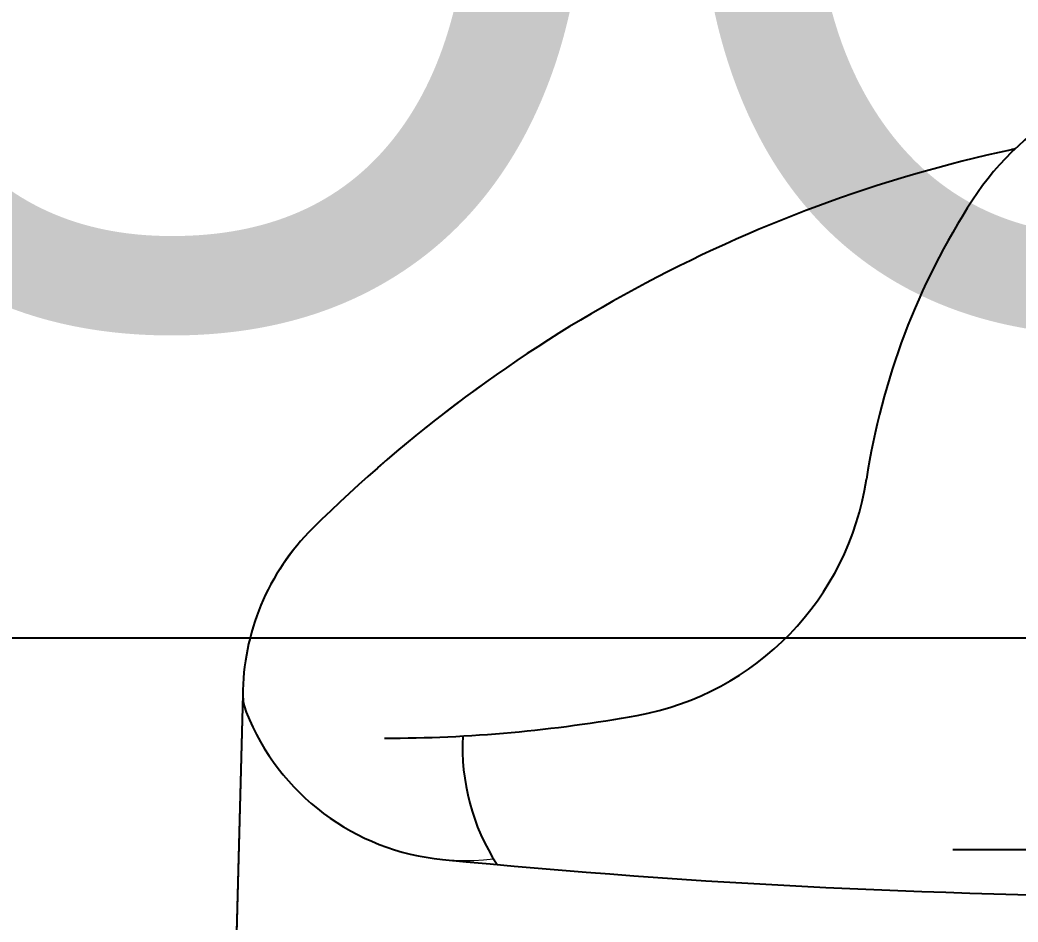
# Model space of a CAD drawing. Header units: millimetres. Extents: x 2148 to 2681, y 758 to 986.
# Drawn here: x 2352.8973 to 2353.1794, y 875.4383 to 875.6933 of the extents above; entities that cross this region are included whole.
import ezdxf

# ---------------------------------------------------------------- set-up
doc = ezdxf.new("R2010")
doc.units = ezdxf.units.MM
doc.linetypes.add('CENTER2', pattern=[28.575000000000003, 19.05, -3.175, 3.175, -3.175])
for name, color, linetype in [('0.1', 193, 'Continuous'), ('0.4', 121, 'Continuous'), ('S_GRID LINES', 252, 'Continuous')]:
    doc.layers.add(name, color=color, linetype=linetype)
doc.styles.add('MMTX$0$ESMX$0$X-OPTA1D', font='x-opta1d')

msp = doc.modelspace()

# ---------------------------------------------------------------- linework, layer by layer
at = {"layer": '0.1'}
for p, q in [((2352.960277423314, 875.5026324430899, -1.97790778295878e-08), (2352.953741386962, 875.2588024277309, -1.97790778295878e-08)), ((2352.960277423314, 875.5026324430899, -1.97790778295878e-08), (2352.953741386962, 875.2588024277309, -1.97790778295878e-08)), ((2352.960277423314, 875.5026324430899, -1.97790778295878e-08), (2352.953741386962, 875.2588024277309, -1.97790778295878e-08)), ((2352.960277423314, 875.5026324430899, -1.97790778295878e-08), (2352.953741386962, 875.2588024277309, -1.97790778295878e-08)), ((2352.960277423314, 875.5026324430899, -1.97790778295878e-08), (2352.953741386962, 875.2588024277309, -1.97790778295878e-08)), ((2352.960277423314, 875.5026324430899, -1.97790778295878e-08), (2352.953741386962, 875.2588024277309, -1.97790778295878e-08)), ((2352.960277423314, 875.5026324430899, -1.97790778295878e-08), (2352.953741386962, 875.2588024277309, -1.97790778295878e-08)), ((2352.960277423314, 875.5026324430899, -1.97790778295878e-08), (2352.953741386962, 875.2588024277309, -1.97790778295878e-08)), ((2352.960277423314, 875.5026324430899, -1.97790778295878e-08), (2352.953741386962, 875.2588024277309, -1.97790778295878e-08)), ((2352.960277423314, 875.5026324430899, -1.97790778295878e-08), (2352.953741386962, 875.2588024277309, -1.97790778295878e-08)), ((2353.16095718994, 875.4588019277096, -1.97790778295878e-08), (2353.306821192347, 875.4588019277096, -1.97790778295878e-08)), ((2353.16095718994, 875.4588019277096, -1.97790778295878e-08), (2353.306821192347, 875.4588019277096, -1.97790778295878e-08)), ((2353.16095718994, 875.4588019277096, -1.97790778295878e-08), (2353.306821192347, 875.4588019277096, -1.97790778295878e-08)), ((2353.16095718994, 875.4588019277096, -1.97790778295878e-08), (2353.306821192347, 875.4588019277096, -1.97790778295878e-08)), ((2353.16095718994, 875.4588019277096, -1.97790778295878e-08), (2353.306821192347, 875.4588019277096, -1.97790778295878e-08)), ((2353.16095718994, 875.4588019277096, -1.97790778295878e-08), (2353.306821192347, 875.4588019277096, -1.97790778295878e-08)), ((2353.16095718994, 875.4588019277096, -1.97790778295878e-08), (2353.306821192347, 875.4588019277096, -1.97790778295878e-08)), ((2353.16095718994, 875.4588019277096, -1.97790778295878e-08), (2353.306821192347, 875.4588019277096, -1.97790778295878e-08)), ((2353.16095718994, 875.4588019277096, -1.97790778295878e-08), (2353.306821192347, 875.4588019277096, -1.97790778295878e-08)), ((2353.16095718994, 875.4588019277096, -1.97790778295878e-08), (2353.306821192347, 875.4588019277096, -1.97790778295878e-08))]:
    msp.add_line(p, q, dxfattribs=at)
for centre, radius, start, end in [((2353.233608799456, 875.5988015776918, -1.97790778295878e-08), 0.079999799998, 32.95790810857712, 147.0420918914229), ((2353.233608799456, 875.5988015776918, -1.97790778295878e-08), 0.079999799998, 32.95790810857712, 147.0420918914229), ((2353.233608799456, 875.5988015776918, -1.97790778295878e-08), 0.079999799998, 32.95790810857712, 147.0420918914229), ((2353.233608799456, 875.5988015776918, -1.97790778295878e-08), 0.079999799998, 32.95790810857712, 147.0420918914229), ((2353.233608799456, 875.5988015776918, -1.97790778295878e-08), 0.079999799998, 32.95790810857712, 147.0420918914229), ((2353.233608799456, 875.5988015776918, -1.97790778295878e-08), 0.079999799998, 32.95790810857712, 147.0420918914229), ((2353.233608799456, 875.5988015776918, -1.97790778295878e-08), 0.079999799998, 32.95790810857712, 147.0420918914229), ((2353.233608799456, 875.5988015776918, -1.97790778295878e-08), 0.079999799998, 32.95790810857712, 147.0420918914229), ((2353.233608799456, 875.5988015776918, -1.97790778295878e-08), 0.079999799998, 32.95790810857712, 147.0420918914229), ((2353.233608799456, 875.5988015776918, -1.97790778295878e-08), 0.079999799998, 32.95790810857712, 147.0420918914229), ((2353.261655554169, 875.2655340119334, -1.97790778295878e-08), 0.3999989999899999, 102.1429334334428, 134.7601460619182), ((2353.261655554169, 875.2655340119334, -1.97790778295878e-08), 0.3999989999899999, 102.1429334334428, 134.7601460619182), ((2353.261655554169, 875.2655340119334, -1.97790778295878e-08), 0.3999989999899999, 102.1429334334428, 134.7601460619182), ((2353.261655554169, 875.2655340119334, -1.97790778295878e-08), 0.3999989999899999, 102.1429334334428, 134.7601460619182), ((2353.261655554169, 875.2655340119334, -1.97790778295878e-08), 0.3999989999899999, 102.1429334334428, 134.7601460619182), ((2353.261655554169, 875.2655340119334, -1.97790778295878e-08), 0.3999989999899999, 102.1429334334428, 134.7601460619182), ((2353.261655554169, 875.2655340119334, -1.97790778295878e-08), 0.3999989999899999, 102.1429334334428, 134.7601460619182), ((2353.261655554169, 875.2655340119334, -1.97790778295878e-08), 0.3999989999899999, 102.1429334334428, 134.7601460619182), ((2353.261655554169, 875.2655340119334, -1.97790778295878e-08), 0.3999989999899999, 102.1429334334428, 134.7601460619182), ((2353.261655554169, 875.2655340119334, -1.97790778295878e-08), 0.3999989999899999, 102.1429334334428, 134.7601460619182), ((2353.233608799456, 875.3958838045316, -1.97790778295878e-08), 0.2666659999933416, 101.9264656363215, 102.1429334334428), ((2353.233608799456, 875.3958838045316, -1.97790778295878e-08), 0.2666659999933416, 101.9264656363215, 102.1429334334428), ((2353.233608799456, 875.3958838045316, -1.97790778295878e-08), 0.2666659999933416, 101.9264656363215, 102.1429334334428), ((2353.233608799456, 875.3958838045316, -1.97790778295878e-08), 0.2666659999933416, 101.9264656363215, 102.1429334334428), ((2353.233608799456, 875.3958838045316, -1.97790778295878e-08), 0.2666659999933416, 101.9264656363215, 102.1429334334428), ((2353.233608799456, 875.3958838045316, -1.97790778295878e-08), 0.2666659999933416, 101.9264656363215, 102.1429334334428), ((2353.233608799456, 875.3958838045316, -1.97790778295878e-08), 0.2666659999933416, 101.9264656363215, 102.1429334334428), ((2353.233608799456, 875.3958838045316, -1.97790778295878e-08), 0.2666659999933416, 101.9264656363215, 102.1429334334428), ((2353.233608799456, 875.3958838045316, -1.97790778295878e-08), 0.2666659999933416, 101.9264656363215, 102.1429334334428), ((2353.233608799456, 875.3958838045316, -1.97790778295878e-08), 0.2666659999933416, 101.9264656363215, 102.1429334334428), ((2353.334297002491, 875.5335190090652, -1.97790778295878e-08), 0.199999499995, 147.0420918914229, 171.3901035833377), ((2353.334297002491, 875.5335190090652, -1.97790778295878e-08), 0.199999499995, 147.0420918914229, 171.3901035833377), ((2353.334297002491, 875.5335190090652, -1.97790778295878e-08), 0.199999499995, 147.0420918914229, 171.3901035833377), ((2353.334297002491, 875.5335190090652, -1.97790778295878e-08), 0.199999499995, 147.0420918914229, 171.3901035833377), ((2353.334297002491, 875.5335190090652, -1.97790778295878e-08), 0.199999499995, 147.0420918914229, 171.3901035833377), ((2353.334297002491, 875.5335190090652, -1.97790778295878e-08), 0.199999499995, 147.0420918914229, 171.3901035833377), ((2353.334297002491, 875.5335190090652, -1.97790778295878e-08), 0.199999499995, 147.0420918914229, 171.3901035833377), ((2353.334297002491, 875.5335190090652, -1.97790778295878e-08), 0.199999499995, 147.0420918914229, 171.3901035833377), ((2353.334297002491, 875.5335190090652, -1.97790778295878e-08), 0.199999499995, 147.0420918914229, 171.3901035833377), ((2353.334297002491, 875.5335190090652, -1.97790778295878e-08), 0.199999499995, 147.0420918914229, 171.3901035833377), ((2353.057453144045, 875.5754366191056, -1.97790778295878e-08), 0.079999799998, 280.2928170142474, 351.3901035833377), ((2353.057453144045, 875.5754366191056, -1.97790778295878e-08), 0.079999799998, 280.2928170142474, 351.3901035833377), ((2353.057453144045, 875.5754366191056, -1.97790778295878e-08), 0.079999799998, 280.2928170142474, 351.3901035833377), ((2353.057453144045, 875.5754366191056, -1.97790778295878e-08), 0.079999799998, 280.2928170142474, 351.3901035833377), ((2353.057453144045, 875.5754366191056, -1.97790778295878e-08), 0.079999799998, 280.2928170142474, 351.3901035833377), ((2353.057453144045, 875.5754366191056, -1.97790778295878e-08), 0.079999799998, 280.2928170142474, 351.3901035833377), ((2353.057453144045, 875.5754366191056, -1.97790778295878e-08), 0.079999799998, 280.2928170142474, 351.3901035833377), ((2353.057453144045, 875.5754366191056, -1.97790778295878e-08), 0.079999799998, 280.2928170142474, 351.3901035833377), ((2353.057453144045, 875.5754366191056, -1.97790778295878e-08), 0.079999799998, 280.2928170142474, 351.3901035833377), ((2353.057453144045, 875.5754366191056, -1.97790778295878e-08), 0.079999799998, 280.2928170142474, 351.3901035833377), ((2353.026942649443, 875.5022203188807, -1.97790778295878e-08), 0.06666649999833334, 134.7601460619182, 180), ((2353.026942649443, 875.5022203188807, -1.97790778295878e-08), 0.06666649999833334, 134.7601460619182, 180), ((2353.026942649443, 875.5022203188807, -1.97790778295878e-08), 0.06666649999833334, 134.7601460619182, 180), ((2353.026942649443, 875.5022203188807, -1.97790778295878e-08), 0.06666649999833334, 134.7601460619182, 180), ((2353.026942649443, 875.5022203188807, -1.97790778295878e-08), 0.06666649999833334, 134.7601460619182, 180), ((2353.026942649443, 875.5022203188807, -1.97790778295878e-08), 0.06666649999833334, 134.7601460619182, 180), ((2353.026942649443, 875.5022203188807, -1.97790778295878e-08), 0.06666649999833334, 134.7601460619182, 180), ((2353.026942649443, 875.5022203188807, -1.97790778295878e-08), 0.06666649999833334, 134.7601460619182, 180), ((2353.026942649443, 875.5022203188807, -1.97790778295878e-08), 0.06666649999833334, 134.7601460619182, 180), ((2353.026942649443, 875.5022203188807, -1.97790778295878e-08), 0.06666649999833334, 134.7601460619182, 180), ((2352.973610468552, 875.502550018248, -1.97790778295878e-08), 0.01333329999966667, 179.645802206505, 201.7947486951711), ((2352.973610468552, 875.502550018248, -1.97790778295878e-08), 0.01333329999966667, 179.645802206505, 201.7947486951711), ((2352.973610468552, 875.502550018248, -1.97790778295878e-08), 0.01333329999966667, 179.645802206505, 201.7947486951711), ((2352.973610468552, 875.502550018248, -1.97790778295878e-08), 0.01333329999966667, 179.645802206505, 201.7947486951711), ((2352.973610468552, 875.502550018248, -1.97790778295878e-08), 0.01333329999966667, 179.645802206505, 201.7947486951711), ((2352.973610468552, 875.502550018248, -1.97790778295878e-08), 0.01333329999966667, 179.645802206505, 201.7947486951711), ((2352.973610468552, 875.502550018248, -1.97790778295878e-08), 0.01333329999966667, 179.645802206505, 201.7947486951711), ((2352.973610468552, 875.502550018248, -1.97790778295878e-08), 0.01333329999966667, 179.645802206505, 201.7947486951711), ((2352.973610468552, 875.502550018248, -1.97790778295878e-08), 0.01333329999966667, 179.645802206505, 201.7947486951711), ((2352.973610468552, 875.502550018248, -1.97790778295878e-08), 0.01333329999966667, 179.645802206505, 201.7947486951711), ((2353.023131403921, 875.5223517146321, -1.97790778295878e-08), 0.06666649999833334, 201.7947486951711, 264.4420803729362), ((2353.023131403921, 875.5223517146321, -1.97790778295878e-08), 0.06666649999833334, 201.7947486951711, 264.4420803729362), ((2353.023131403921, 875.5223517146321, -1.97790778295878e-08), 0.06666649999833334, 201.7947486951711, 264.4420803729362), ((2353.023131403921, 875.5223517146321, -1.97790778295878e-08), 0.06666649999833334, 201.7947486951711, 264.4420803729362), ((2353.023131403921, 875.5223517146321, -1.97790778295878e-08), 0.06666649999833334, 201.7947486951711, 264.4420803729362), ((2353.023131403921, 875.5223517146321, -1.97790778295878e-08), 0.06666649999833334, 201.7947486951711, 264.4420803729362), ((2353.023131403921, 875.5223517146321, -1.97790778295878e-08), 0.06666649999833334, 201.7947486951711, 264.4420803729362), ((2353.023131403921, 875.5223517146321, -1.97790778295878e-08), 0.06666649999833334, 201.7947486951711, 264.4420803729362), ((2353.023131403921, 875.5223517146321, -1.97790778295878e-08), 0.06666649999833334, 201.7947486951711, 264.4420803729362), ((2353.023131403921, 875.5223517146321, -1.97790778295878e-08), 0.06666649999833334, 201.7947486951711, 264.4420803729362), ((2353.000276049448, 875.8902862147031, -1.97790778295878e-08), 0.3999989999899999, 270, 280.2928170142474), ((2353.000276049448, 875.8902862147031, -1.97790778295878e-08), 0.3999989999899999, 270, 280.2928170142474), ((2353.000276049448, 875.8902862147031, -1.97790778295878e-08), 0.3999989999899999, 270, 280.2928170142474), ((2353.000276049448, 875.8902862147031, -1.97790778295878e-08), 0.3999989999899999, 270, 280.2928170142474), ((2353.000276049448, 875.8902862147031, -1.97790778295878e-08), 0.3999989999899999, 270, 280.2928170142474), ((2353.000276049448, 875.8902862147031, -1.97790778295878e-08), 0.3999989999899999, 270, 280.2928170142474), ((2353.000276049448, 875.8902862147031, -1.97790778295878e-08), 0.3999989999899999, 270, 280.2928170142474), ((2353.000276049448, 875.8902862147031, -1.97790778295878e-08), 0.3999989999899999, 270, 280.2928170142474), ((2353.000276049448, 875.8902862147031, -1.97790778295878e-08), 0.3999989999899999, 270, 280.2928170142474), ((2353.000276049448, 875.8902862147031, -1.97790778295878e-08), 0.3999989999899999, 270, 280.2928170142474), ((2353.08239515032, 875.4873461900813, -1.97790778295878e-08), 0.05999984999849999, 176.5994620843722, 213.1383205242396), ((2353.08239515032, 875.4873461900813, -1.97790778295878e-08), 0.05999984999849999, 176.5994620843722, 213.1383205242396), ((2353.08239515032, 875.4873461900813, -1.97790778295878e-08), 0.05999984999849999, 176.5994620843722, 213.1383205242396), ((2353.08239515032, 875.4873461900813, -1.97790778295878e-08), 0.05999984999849999, 176.5994620843722, 213.1383205242396), ((2353.08239515032, 875.4873461900813, -1.97790778295878e-08), 0.05999984999849999, 176.5994620843722, 213.1383205242396), ((2353.08239515032, 875.4873461900813, -1.97790778295878e-08), 0.05999984999849999, 176.5994620843722, 213.1383205242396), ((2353.08239515032, 875.4873461900813, -1.97790778295878e-08), 0.05999984999849999, 176.5994620843722, 213.1383205242396), ((2353.08239515032, 875.4873461900813, -1.97790778295878e-08), 0.05999984999849999, 176.5994620843722, 213.1383205242396), ((2353.08239515032, 875.4873461900813, -1.97790778295878e-08), 0.05999984999849999, 176.5994620843722, 213.1383205242396), ((2353.08239515032, 875.4873461900813, -1.97790778295878e-08), 0.05999984999849999, 176.5994620843722, 213.1383205242396), ((2353.233608799456, 877.6853223659515, -1.97790778295878e-08), 2.239853738247487, 264.4420803729362, 275.5579196270638), ((2353.233608799456, 877.6853223659515, -1.97790778295878e-08), 2.239853738247487, 264.4420803729362, 275.5579196270638), ((2353.233608799456, 877.6853223659515, -1.97790778295878e-08), 2.239853738247487, 264.4420803729362, 275.5579196270638), ((2353.233608799456, 877.6853223659515, -1.97790778295878e-08), 2.239853738247487, 264.4420803729362, 275.5579196270638), ((2353.233608799456, 877.6853223659515, -1.97790778295878e-08), 2.239853738247487, 264.4420803729362, 275.5579196270638), ((2353.233608799456, 877.6853223659515, -1.97790778295878e-08), 2.239853738247487, 264.4420803729362, 275.5579196270638), ((2353.233608799456, 877.6853223659515, -1.97790778295878e-08), 2.239853738247487, 264.4420803729362, 275.5579196270638), ((2353.233608799456, 877.6853223659515, -1.97790778295878e-08), 2.239853738247487, 264.4420803729362, 275.5579196270638), ((2353.233608799456, 877.6853223659515, -1.97790778295878e-08), 2.239853738247487, 264.4420803729362, 275.5579196270638), ((2353.233608799456, 877.6853223659515, -1.97790778295878e-08), 2.239853738247487, 264.4420803729362, 275.5579196270638)]:
    msp.add_arc(centre, radius, start, end, dxfattribs=at)
at = {"layer": '0.4', "color": 193, "lineweight": 0, "ltscale": 0.5}
msp.add_line((2352.953741386962, 875.2588024277309, -1.97790778295878e-08), (2352.960277423314, 875.5026324430899, -1.97790778295878e-08), dxfattribs=at)
msp.add_line((2352.953741386962, 875.2588024277309, -1.97790778295878e-08), (2352.960277423314, 875.5026324430899, -1.97790778295878e-08), dxfattribs=at)
msp.add_line((2352.953741386962, 875.2588024277309, -1.97790778295878e-08), (2352.960277423314, 875.5026324430899, -1.97790778295878e-08), dxfattribs=at)
msp.add_line((2352.953741386962, 875.2588024277309, -1.97790778295878e-08), (2352.960277423314, 875.5026324430899, -1.97790778295878e-08), dxfattribs=at)
msp.add_line((2352.953741386962, 875.2588024277309, -1.97790778295878e-08), (2352.960277423314, 875.5026324430899, -1.97790778295878e-08), dxfattribs=at)
msp.add_line((2352.953741386962, 875.2588024277309, -1.97790778295878e-08), (2352.960277423314, 875.5026324430899, -1.97790778295878e-08), dxfattribs=at)
msp.add_line((2352.953741386962, 875.2588024277309, -1.97790778295878e-08), (2352.960277423314, 875.5026324430899, -1.97790778295878e-08), dxfattribs=at)
msp.add_line((2352.953741386962, 875.2588024277309, -1.97790778295878e-08), (2352.960277423314, 875.5026324430899, -1.97790778295878e-08), dxfattribs=at)
msp.add_line((2352.953741386962, 875.2588024277309, -1.97790778295878e-08), (2352.960277423314, 875.5026324430899, -1.97790778295878e-08), dxfattribs=at)
msp.add_line((2352.953741386962, 875.2588024277309, -1.97790778295878e-08), (2352.960277423314, 875.5026324430899, -1.97790778295878e-08), dxfattribs=at)
for centre, radius, start, end in [((2353.233608799456, 875.5988015776918, -1.97790778295878e-08), 0.07999979999800688, 46.46142057375373, 133.5385794262463), ((2353.233608799456, 875.5988015776918, -1.97790778295878e-08), 0.07999979999800688, 46.46142057375373, 133.5385794262463), ((2353.233608799456, 875.5988015776918, -1.97790778295878e-08), 0.07999979999800688, 46.46142057375373, 133.5385794262463), ((2353.233608799456, 875.5988015776918, -1.97790778295878e-08), 0.07999979999800688, 46.46142057375373, 133.5385794262463), ((2353.233608799456, 875.5988015776918, -1.97790778295878e-08), 0.07999979999800688, 46.46142057375373, 133.5385794262463), ((2353.233608799456, 875.5988015776918, -1.97790778295878e-08), 0.07999979999800688, 46.46142057375373, 133.5385794262463), ((2353.233608799456, 875.5988015776918, -1.97790778295878e-08), 0.07999979999800688, 46.46142057375373, 133.5385794262463), ((2353.233608799456, 875.5988015776918, -1.97790778295878e-08), 0.07999979999800688, 46.46142057375373, 133.5385794262463), ((2353.233608799456, 875.5988015776918, -1.97790778295878e-08), 0.07999979999800688, 46.46142057375373, 133.5385794262463), ((2353.233608799456, 875.5988015776918, -1.97790778295878e-08), 0.07999979999800688, 46.46142057375373, 133.5385794262463), ((2353.261655554169, 875.2655340119334, -1.97790778295878e-08), 0.3999989999900301, 101.9984734764744, 134.7601460619182), ((2353.261655554169, 875.2655340119334, -1.97790778295878e-08), 0.3999989999900301, 101.9984734764744, 134.7601460619182), ((2353.261655554169, 875.2655340119334, -1.97790778295878e-08), 0.3999989999900301, 101.9984734764744, 134.7601460619182), ((2353.261655554169, 875.2655340119334, -1.97790778295878e-08), 0.3999989999900301, 101.9984734764744, 134.7601460619182), ((2353.261655554169, 875.2655340119334, -1.97790778295878e-08), 0.3999989999900301, 101.9984734764744, 134.7601460619182), ((2353.261655554169, 875.2655340119334, -1.97790778295878e-08), 0.3999989999900301, 101.9984734764744, 134.7601460619182), ((2353.261655554169, 875.2655340119334, -1.97790778295878e-08), 0.3999989999900301, 101.9984734764744, 134.7601460619182), ((2353.261655554169, 875.2655340119334, -1.97790778295878e-08), 0.3999989999900301, 101.9984734764744, 134.7601460619182), ((2353.261655554169, 875.2655340119334, -1.97790778295878e-08), 0.3999989999900301, 101.9984734764744, 134.7601460619182), ((2353.261655554169, 875.2655340119334, -1.97790778295878e-08), 0.3999989999900301, 101.9984734764744, 134.7601460619182), ((2353.026942649443, 875.5022203188807, -1.97790778295878e-08), 0.06666649999835815, 134.7601460619182, 179.6458022195248), ((2353.026942649443, 875.5022203188807, -1.97790778295878e-08), 0.06666649999835815, 134.7601460619182, 179.6458022195248), ((2353.026942649443, 875.5022203188807, -1.97790778295878e-08), 0.06666649999835815, 134.7601460619182, 179.6458022195248), ((2353.026942649443, 875.5022203188807, -1.97790778295878e-08), 0.06666649999835815, 134.7601460619182, 179.6458022195248), ((2353.026942649443, 875.5022203188807, -1.97790778295878e-08), 0.06666649999835815, 134.7601460619182, 179.6458022195248), ((2353.026942649443, 875.5022203188807, -1.97790778295878e-08), 0.06666649999835815, 134.7601460619182, 179.6458022195248), ((2353.026942649443, 875.5022203188807, -1.97790778295878e-08), 0.06666649999835815, 134.7601460619182, 179.6458022195248), ((2353.026942649443, 875.5022203188807, -1.97790778295878e-08), 0.06666649999835815, 134.7601460619182, 179.6458022195248), ((2353.026942649443, 875.5022203188807, -1.97790778295878e-08), 0.06666649999835815, 134.7601460619182, 179.6458022195248), ((2353.026942649443, 875.5022203188807, -1.97790778295878e-08), 0.06666649999835815, 134.7601460619182, 179.6458022195248), ((2352.973610468552, 875.502550018248, -1.97790778295878e-08), 0.01333329999936961, 179.6458022195248, 201.7947486951711), ((2352.973610468552, 875.502550018248, -1.97790778295878e-08), 0.01333329999936961, 179.6458022195248, 201.7947486951711), ((2352.973610468552, 875.502550018248, -1.97790778295878e-08), 0.01333329999936961, 179.6458022195248, 201.7947486951711), ((2352.973610468552, 875.502550018248, -1.97790778295878e-08), 0.01333329999936961, 179.6458022195248, 201.7947486951711), ((2352.973610468552, 875.502550018248, -1.97790778295878e-08), 0.01333329999936961, 179.6458022195248, 201.7947486951711), ((2352.973610468552, 875.502550018248, -1.97790778295878e-08), 0.01333329999936961, 179.6458022195248, 201.7947486951711), ((2352.973610468552, 875.502550018248, -1.97790778295878e-08), 0.01333329999936961, 179.6458022195248, 201.7947486951711), ((2352.973610468552, 875.502550018248, -1.97790778295878e-08), 0.01333329999936961, 179.6458022195248, 201.7947486951711), ((2352.973610468552, 875.502550018248, -1.97790778295878e-08), 0.01333329999936961, 179.6458022195248, 201.7947486951711), ((2352.973610468552, 875.502550018248, -1.97790778295878e-08), 0.01333329999936961, 179.6458022195248, 201.7947486951711), ((2352.973610468552, 875.502550018248, -1.97790778295878e-08), 0.01333329999936961, 179.6458022195248, 201.7947486951711), ((2352.973610468552, 875.502550018248, -1.97790778295878e-08), 0.01333329999936961, 179.6458022195248, 201.7947486951711), ((2352.973610468552, 875.502550018248, -1.97790778295878e-08), 0.01333329999936961, 179.6458022195248, 201.7947486951711), ((2352.973610468552, 875.502550018248, -1.97790778295878e-08), 0.01333329999936961, 179.6458022195248, 201.7947486951711), ((2352.973610468552, 875.502550018248, -1.97790778295878e-08), 0.01333329999936961, 179.6458022195248, 201.7947486951711), ((2352.973610468552, 875.502550018248, -1.97790778295878e-08), 0.01333329999936961, 179.6458022195248, 201.7947486951711), ((2352.973610468552, 875.502550018248, -1.97790778295878e-08), 0.01333329999936961, 179.6458022195248, 201.7947486951711), ((2352.973610468552, 875.502550018248, -1.97790778295878e-08), 0.01333329999936961, 179.6458022195248, 201.7947486951711), ((2352.973610468552, 875.502550018248, -1.97790778295878e-08), 0.01333329999936961, 179.6458022195248, 201.7947486951711), ((2352.973610468552, 875.502550018248, -1.97790778295878e-08), 0.01333329999936961, 179.6458022195248, 201.7947486951711), ((2353.023131403921, 875.5223517146321, -1.97790778295878e-08), 0.06666649999834508, 201.7947486951711, 276.8931762814672), ((2353.023131403921, 875.5223517146321, -1.97790778295878e-08), 0.06666649999834508, 201.7947486951711, 264.4420803729362), ((2353.023131403921, 875.5223517146321, -1.97790778295878e-08), 0.06666649999834508, 201.7947486951711, 276.8931762814672), ((2353.023131403921, 875.5223517146321, -1.97790778295878e-08), 0.06666649999834508, 201.7947486951711, 264.4420803729362), ((2353.023131403921, 875.5223517146321, -1.97790778295878e-08), 0.06666649999834508, 201.7947486951711, 276.8931762814672), ((2353.023131403921, 875.5223517146321, -1.97790778295878e-08), 0.06666649999834508, 201.7947486951711, 264.4420803729362), ((2353.023131403921, 875.5223517146321, -1.97790778295878e-08), 0.06666649999834508, 201.7947486951711, 276.8931762814672), ((2353.023131403921, 875.5223517146321, -1.97790778295878e-08), 0.06666649999834508, 201.7947486951711, 264.4420803729362), ((2353.023131403921, 875.5223517146321, -1.97790778295878e-08), 0.06666649999834508, 201.7947486951711, 276.8931762814672), ((2353.023131403921, 875.5223517146321, -1.97790778295878e-08), 0.06666649999834508, 201.7947486951711, 264.4420803729362), ((2353.023131403921, 875.5223517146321, -1.97790778295878e-08), 0.06666649999834508, 201.7947486951711, 276.8931762814672), ((2353.023131403921, 875.5223517146321, -1.97790778295878e-08), 0.06666649999834508, 201.7947486951711, 264.4420803729362), ((2353.023131403921, 875.5223517146321, -1.97790778295878e-08), 0.06666649999834508, 201.7947486951711, 276.8931762814672), ((2353.023131403921, 875.5223517146321, -1.97790778295878e-08), 0.06666649999834508, 201.7947486951711, 264.4420803729362), ((2353.023131403921, 875.5223517146321, -1.97790778295878e-08), 0.06666649999834508, 201.7947486951711, 276.8931762814672), ((2353.023131403921, 875.5223517146321, -1.97790778295878e-08), 0.06666649999834508, 201.7947486951711, 264.4420803729362), ((2353.023131403921, 875.5223517146321, -1.97790778295878e-08), 0.06666649999834508, 201.7947486951711, 276.8931762814672), ((2353.023131403921, 875.5223517146321, -1.97790778295878e-08), 0.06666649999834508, 201.7947486951711, 264.4420803729362), ((2353.023131403921, 875.5223517146321, -1.97790778295878e-08), 0.06666649999834508, 201.7947486951711, 276.8931762814672), ((2353.023131403921, 875.5223517146321, -1.97790778295878e-08), 0.06666649999834508, 201.7947486951711, 264.4420803729362), ((2353.233608799456, 877.6853223659515, -1.97790778295878e-08), 2.239853738247374, 264.4420803729362, 275.5579196270638), ((2353.233608799456, 877.6853223659515, -1.97790778295878e-08), 2.239853738247374, 264.4420803729362, 275.5579196270638), ((2353.233608799456, 877.6853223659515, -1.97790778295878e-08), 2.239853738247374, 264.4420803729362, 275.5579196270638), ((2353.233608799456, 877.6853223659515, -1.97790778295878e-08), 2.239853738247374, 264.4420803729362, 275.5579196270638), ((2353.233608799456, 877.6853223659515, -1.97790778295878e-08), 2.239853738247374, 264.4420803729362, 275.5579196270638), ((2353.233608799456, 877.6853223659515, -1.97790778295878e-08), 2.239853738247374, 264.4420803729362, 275.5579196270638), ((2353.233608799456, 877.6853223659515, -1.97790778295878e-08), 2.239853738247374, 264.4420803729362, 275.5579196270638), ((2353.233608799456, 877.6853223659515, -1.97790778295878e-08), 2.239853738247374, 264.4420803729362, 275.5579196270638), ((2353.233608799456, 877.6853223659515, -1.97790778295878e-08), 2.239853738247374, 264.4420803729362, 275.5579196270638), ((2353.233608799456, 877.6853223659515, -1.97790778295878e-08), 2.239853738247374, 264.4420803729362, 275.5579196270638), ((2353.08239515032, 875.4873461900813, -1.97790778295878e-08), 0.0599998499985658, 211.3089605703985, 213.1383205242396), ((2353.08239515032, 875.4873461900813, -1.97790778295878e-08), 0.0599998499985658, 211.3089605703985, 213.1383205242396), ((2353.08239515032, 875.4873461900813, -1.97790778295878e-08), 0.0599998499985658, 211.3089605703985, 213.1383205242396), ((2353.08239515032, 875.4873461900813, -1.97790778295878e-08), 0.0599998499985658, 211.3089605703985, 213.1383205242396), ((2353.08239515032, 875.4873461900813, -1.97790778295878e-08), 0.0599998499985658, 211.3089605703985, 213.1383205242396), ((2353.08239515032, 875.4873461900813, -1.97790778295878e-08), 0.0599998499985658, 211.3089605703985, 213.1383205242396), ((2353.08239515032, 875.4873461900813, -1.97790778295878e-08), 0.0599998499985658, 211.3089605703985, 213.1383205242396), ((2353.08239515032, 875.4873461900813, -1.97790778295878e-08), 0.0599998499985658, 211.3089605703985, 213.1383205242396), ((2353.08239515032, 875.4873461900813, -1.97790778295878e-08), 0.0599998499985658, 211.3089605703985, 213.1383205242396), ((2353.08239515032, 875.4873461900813, -1.97790778295878e-08), 0.0599998499985658, 211.3089605703985, 213.1383205242396), ((2353.233608799456, 877.6853223659515, -1.97790778295878e-08), 2.239853738247374, 264.8397862288841, 268.6750715626566), ((2353.233608799456, 877.6853223659515, -1.97790778295878e-08), 2.239853738247374, 264.8397862288841, 268.6750715626566), ((2353.233608799456, 877.6853223659515, -1.97790778295878e-08), 2.239853738247374, 264.8397862288841, 268.6750715626566), ((2353.233608799456, 877.6853223659515, -1.97790778295878e-08), 2.239853738247374, 264.8397862288841, 268.6750715626566), ((2353.233608799456, 877.6853223659515, -1.97790778295878e-08), 2.239853738247374, 264.8397862288841, 268.6750715626566), ((2353.233608799456, 877.6853223659515, -1.97790778295878e-08), 2.239853738247374, 264.8397862288841, 268.6750715626566), ((2353.233608799456, 877.6853223659515, -1.97790778295878e-08), 2.239853738247374, 264.8397862288841, 268.6750715626566), ((2353.233608799456, 877.6853223659515, -1.97790778295878e-08), 2.239853738247374, 264.8397862288841, 268.6750715626566), ((2353.233608799456, 877.6853223659515, -1.97790778295878e-08), 2.239853738247374, 264.8397862288841, 268.6750715626566), ((2353.233608799456, 877.6853223659515, -1.97790778295878e-08), 2.239853738247374, 264.8397862288841, 268.6750715626566)]:
    msp.add_arc(centre, radius, start, end, dxfattribs=at)
at = {"layer": 'S_GRID LINES', "linetype": 'CENTER2', "ltscale": 0.2}
msp.add_line((2365.148375356382, 875.5185079531632, -1.646909499330181e-08), (2343.580963504015, 875.5185079531632, -1.083355502920358e-08), dxfattribs=at)

# ---------------------------------------------------------------- texts
at = {"color": 2, "insert": (2352.314290934268, 875.9464268065153, -2.220439746692983e-08), "char_height": 0.25536, "width": 11.64471969592537, "attachment_point": 4, "style": 'MMTX$0$ESMX$0$X-OPTA1D'}
msp.add_mtext('0.60 M. X 0.60 M.\\P FLOOR TILES', dxfattribs=at)
msp.add_mtext('0.60 M. X 0.60 M.\\P FLOOR TILES', dxfattribs=at)

doc.saveas('drawing.dxf')
